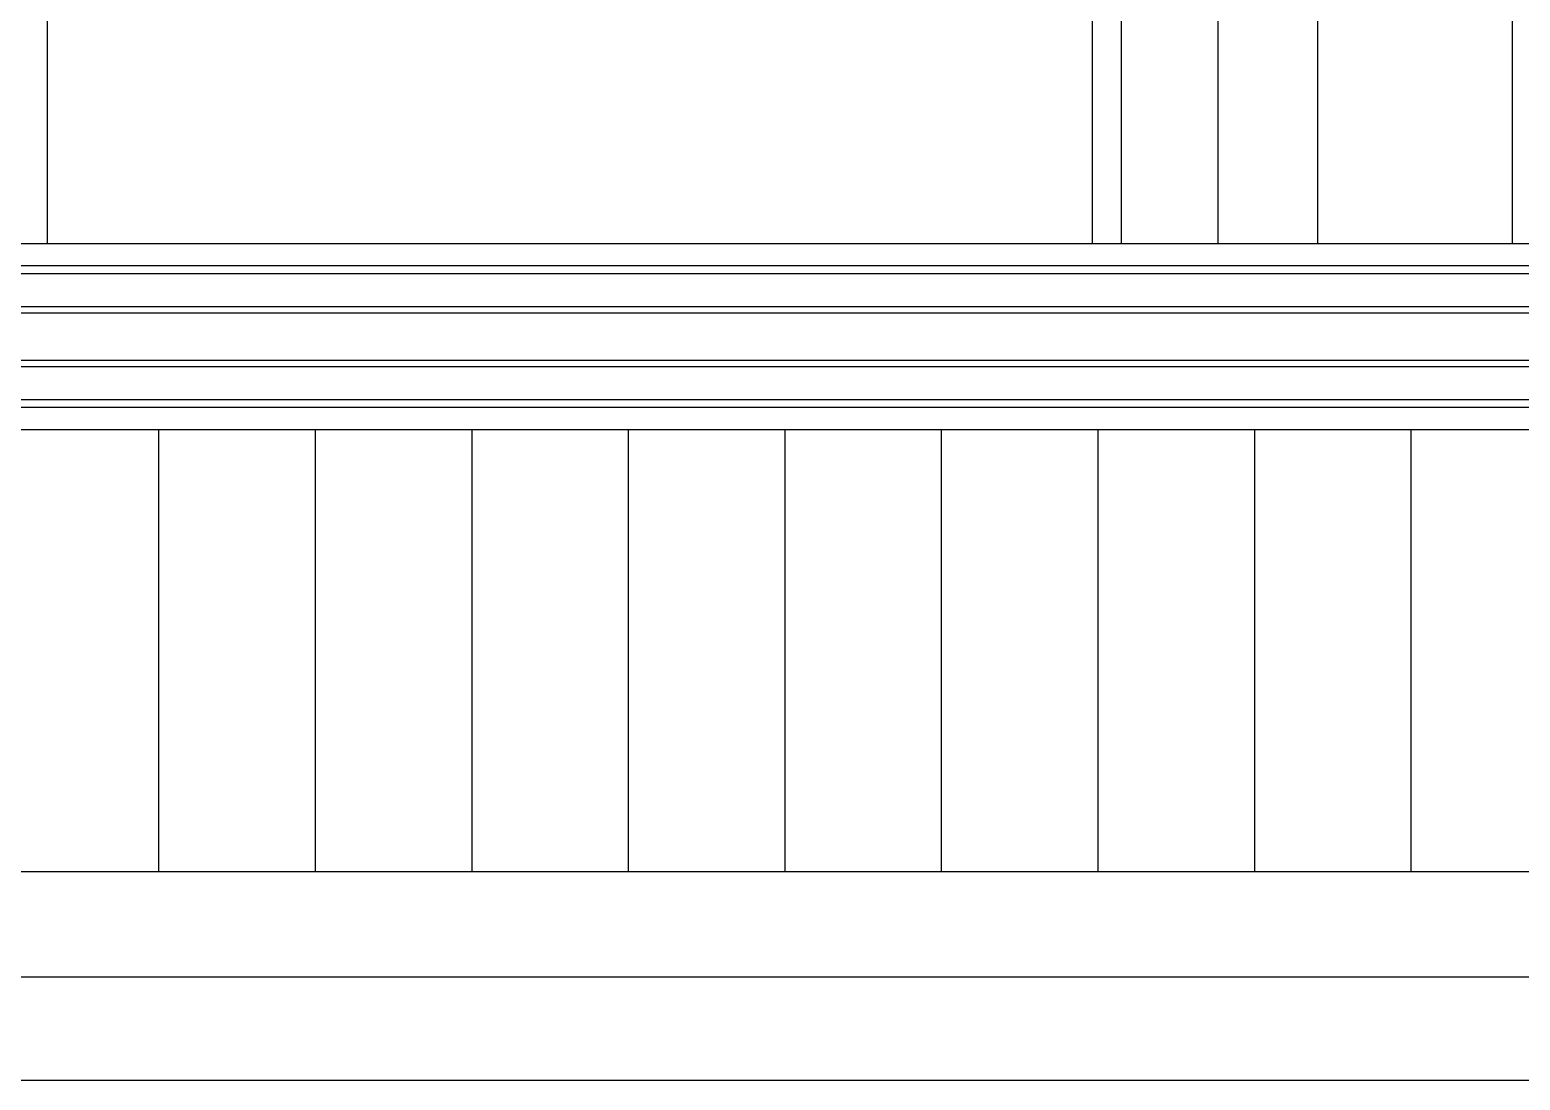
# Model space of a CAD drawing. Extents: x -24961 to 905641, y -154323 to 635957.
# Drawn here: x 416471 to 418738, y -115572 to -113974 of the extents above; entities that cross this region are included whole.
import ezdxf

# ---------------------------------------------------------------- set-up
doc = ezdxf.new("R2010")
doc.units = 0
doc.header["$LTSCALE"] = 1000
doc.header["$MEASUREMENT"] = 0
doc.layers.add('DOTE', color=1, linetype='Continuous')
doc.layers.add('窗', color=154, linetype='Continuous')

msp = doc.modelspace()

# ---------------------------------------------------------------- hatches: boundary and pattern name
h = msp.add_hatch()
h.set_pattern_fill('ANSI31', color=251, scale=150, angle=45)
h.set_pattern_definition([(90, (199497.05, 453805.97), (-238.125, 4e-14), [])])
h.paths.add_polyline_path([(406165.8, -115254.5), (430990.6, -115254.5), (430990.6, -114581.8), (406165.8, -114581.8)])

# ---------------------------------------------------------------- linework, layer by layer
for p, q in [((418278.2, -112276.1), (418278.2, -114299.3)), ((418430.3, -114299.3), (418430.3, -112957.3)), ((418726.2, -114299.3), (418726.2, -112957.3)), ((416497.3, -114299.3), (416409.2, -114299.3)), ((418087.5, -114299.3), (416497.3, -114299.3)), ((418131.5, -114299.3), (418087.5, -114299.3)), ((418278.2, -114299.3), (418131.5, -114299.3)), ((418430.3, -114299.3), (418278.2, -114299.3)), ((418726.2, -114299.3), (418430.3, -114299.3)), ((418878.2, -114299.3), (418726.2, -114299.3)), ((430990.6, -114333.1), (406165.8, -114333.1)), ((430990.6, -114344.9), (406165.8, -114344.9)), ((430990.6, -114395.1), (406165.8, -114395.1)), ((430990.6, -114404.8), (406165.8, -114404.8)), ((406213.4, -114486), (430963.1, -114486)), ((406217.1, -114476.4), (430959.4, -114476.4)), ((406194, -114536.3), (430982.5, -114536.3)), ((406189.5, -114548.1), (430987, -114548.1)), ((406165.8, -114581.8), (430990.6, -114581.8)), ((406165.8, -115254.5), (430990.6, -115254.5)), ((406028.2, -115414.5), (431128.2, -115414.5))]:
    msp.add_line(p, q)
at = {"layer": 'DOTE'}
msp.add_line((392103, -115571.9), (443041.3, -115571.9), dxfattribs=at)
at = {"layer": '窗'}
for p, q in [((418131.5, -114299.3), (418131.5, -112471.9)), ((416497.3, -113101.9), (416497.3, -114299.3)), ((418087.5, -114299.3), (418087.5, -113101.9))]:
    msp.add_line(p, q, dxfattribs=at)

doc.saveas('drawing.dxf')
